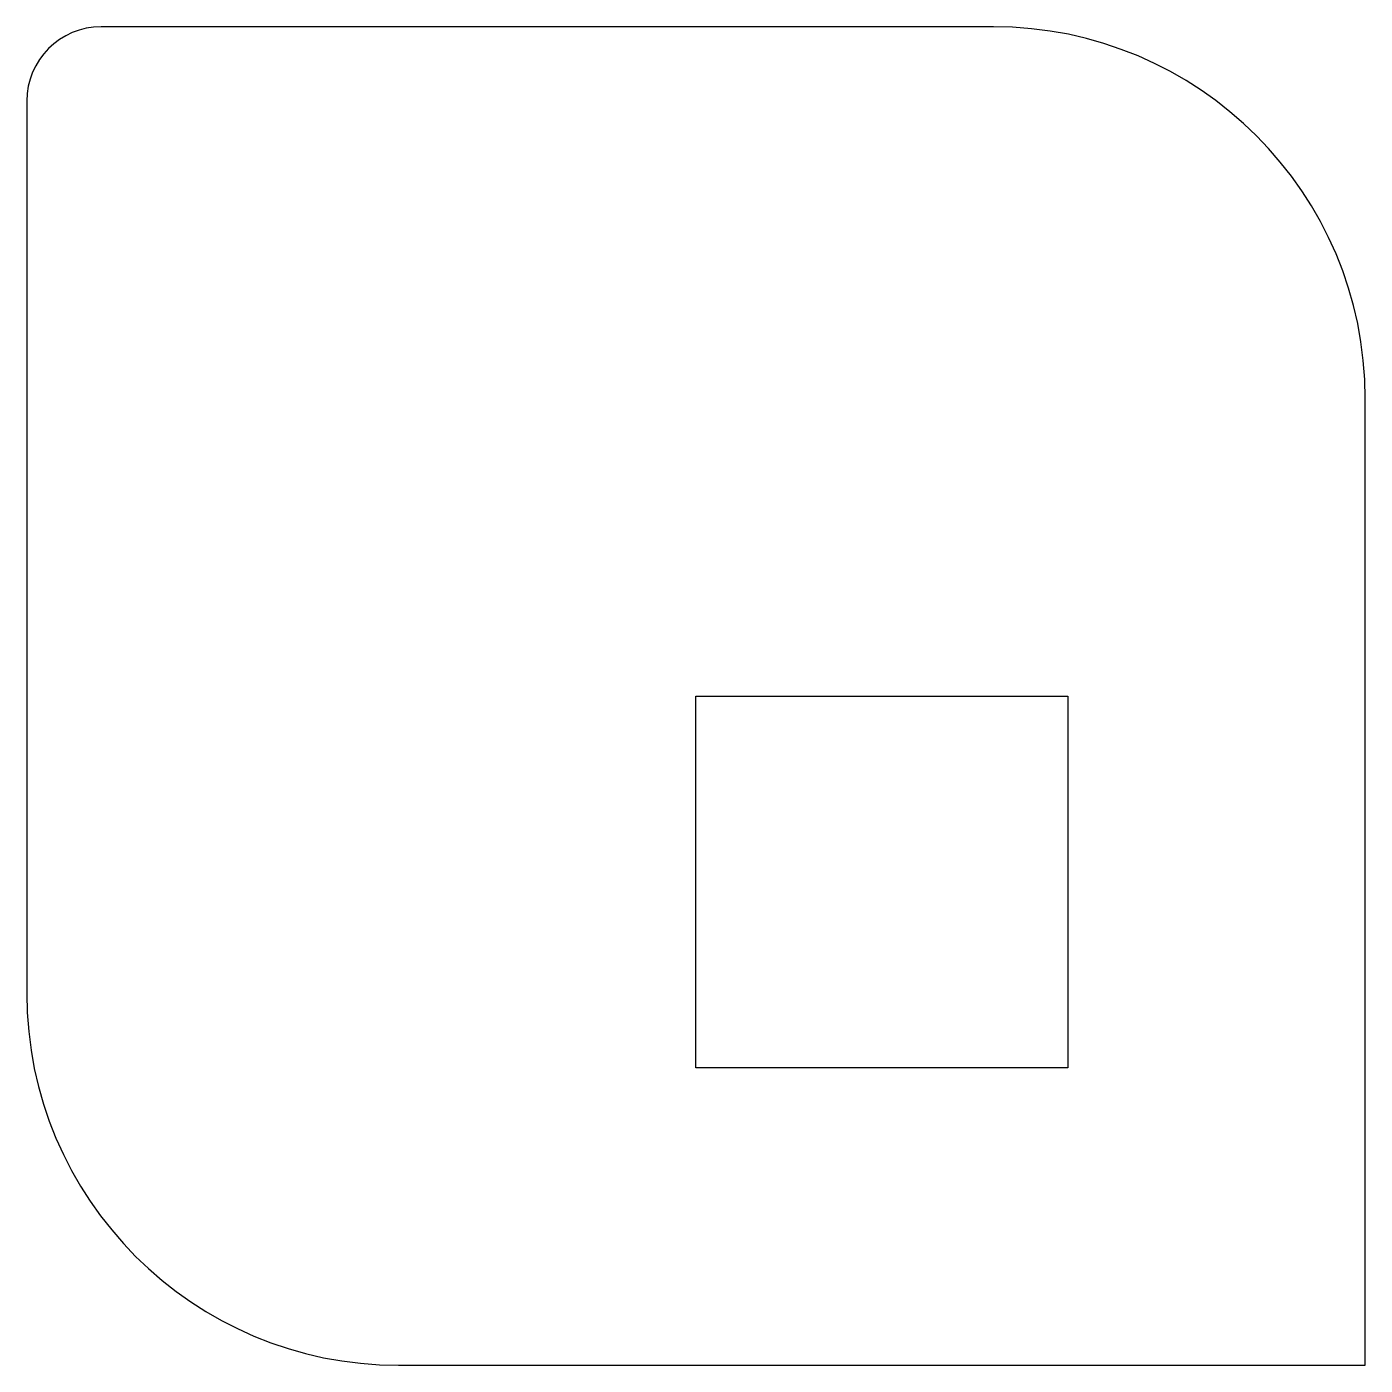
# Model space of a CAD drawing. Header units: millimetres. Extents: x 147662 to 148202, y 178024 to 178564.
import ezdxf

# ---------------------------------------------------------------- set-up
doc = ezdxf.new("R2010")
doc.units = ezdxf.units.MM

msp = doc.modelspace()

# ---------------------------------------------------------------- linework, layer by layer
for p, q in [((148052.16, 178563.74), (147692.16, 178563.74)), ((148052.16, 178563.74), (148052.16, 178563.74)), ((147662.16, 178533.74), (147662.16, 178173.74)), ((148202.16, 178023.74), (148202.16, 178413.74)), ((147932.16, 178293.74), (148082.16, 178293.74)), ((147932.16, 178143.74), (147932.16, 178293.74)), ((148082.16, 178293.74), (148082.16, 178143.74)), ((148082.16, 178143.74), (147932.16, 178143.74)), ((147812.16, 178023.74), (148202.16, 178023.74))]:
    msp.add_line(p, q)
for centre, radius, start, end in [((147692.16, 178533.74), 30, 90, 180), ((148052.16, 178413.74), 150, 0, 90), ((147812.16, 178173.74), 150, 180, 270)]:
    msp.add_arc(centre, radius, start, end)

doc.saveas('drawing.dxf')
